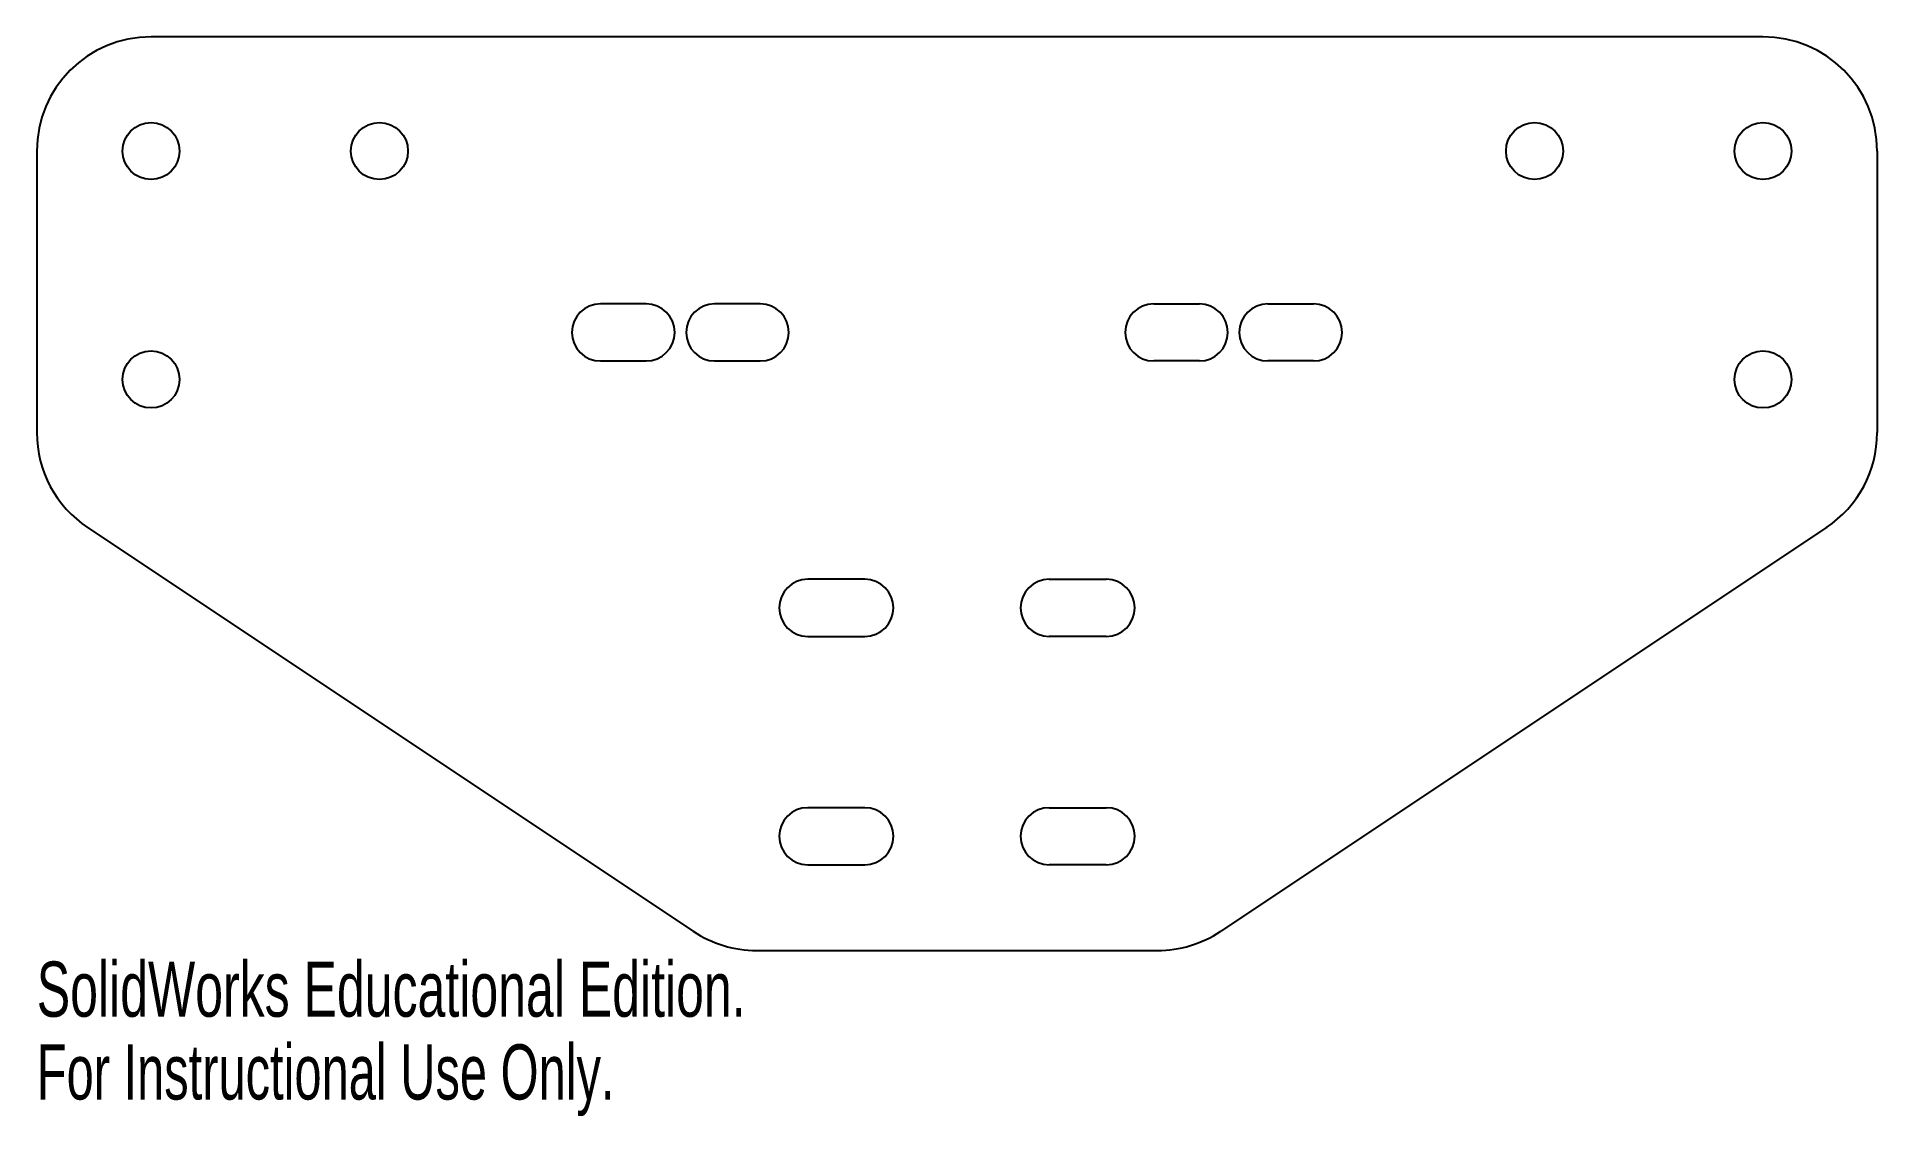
# Model space of a CAD drawing. Extents: x -10.2 to 5.9, y -8.2 to 1.3.
import ezdxf
from ezdxf.enums import TextEntityAlignment as Align

# ---------------------------------------------------------------- set-up
doc = ezdxf.new("R2010")
doc.units = 0
doc.layers.get('0').update_dxf_attribs({"linetype": 'CONTINUOUS'})

msp = doc.modelspace()

# ---------------------------------------------------------------- linework, layer by layer
at = {"color": 7, "linetype": 'CONTINUOUS'}
for p, q in [((4.885, 1.288), (-9.229, 1.288)), ((-10.229, 0.288), (-10.229, -2.177)), ((5.885, 0.288), (5.885, -2.177)), ((-4.894, -1.05), (-5.294, -1.05)), ((-3.894, -1.05), (-4.294, -1.05)), ((-0.45, -1.05), (-0.05, -1.05)), ((0.55, -1.05), (0.95, -1.05)), ((-5.294, -1.55), (-4.894, -1.55)), ((-4.294, -1.55), (-3.894, -1.55)), ((-0.05, -1.55), (-0.45, -1.55)), ((0.95, -1.55), (0.55, -1.55)), ((-9.784, -3.009), (-4.481, -6.544)), ((5.44, -3.009), (0.137, -6.544)), ((-2.979, -3.462), (-3.479, -3.462)), ((-1.365, -3.462), (-0.865, -3.462)), ((-3.479, -3.962), (-2.979, -3.962)), ((-0.865, -3.962), (-1.365, -3.962)), ((-2.979, -5.462), (-3.479, -5.462)), ((-1.365, -5.462), (-0.865, -5.462)), ((-3.479, -5.962), (-2.979, -5.962)), ((-0.865, -5.962), (-1.365, -5.962)), ((-3.926, -6.712), (-0.418, -6.712))]:
    msp.add_line(p, q, dxfattribs=at)
for centre in [(-9.229, 0.288), (-7.229, 0.288), (2.885, 0.288), (4.885, 0.288), (-9.229, -1.712), (4.885, -1.712)]:
    msp.add_circle(centre, 0.25, dxfattribs=at)
for centre, radius, start, end in [((-9.229, 0.288), 1, 90, 180), ((4.885, 0.288), 1, 0, 90), ((-5.294, -1.3), 0.25, 90, 270), ((-4.894, -1.3), 0.25, 270, 90), ((-4.294, -1.3), 0.25, 90, 270), ((-3.894, -1.3), 0.25, 270, 90), ((-0.45, -1.3), 0.25, 90, 270), ((-0.05, -1.3), 0.25, 270, 90), ((0.55, -1.3), 0.25, 90, 270), ((0.95, -1.3), 0.25, 270, 90), ((-9.229, -2.177), 1, 180, 236.3099), ((4.885, -2.177), 1, 303.6901, 0), ((-3.479, -3.712), 0.25, 90, 270), ((-2.979, -3.712), 0.25, 270, 90), ((-1.365, -3.712), 0.25, 90, 270), ((-0.865, -3.712), 0.25, 270, 90), ((-3.479, -5.712), 0.25, 90, 270), ((-2.979, -5.712), 0.25, 270, 90), ((-1.365, -5.712), 0.25, 90, 270), ((-0.865, -5.712), 0.25, 270, 90), ((-3.926, -5.712), 1, 236.3099, 270), ((-0.418, -5.712), 1, 270, 303.6901)]:
    msp.add_arc(centre, radius, start, end, dxfattribs=at)

# ---------------------------------------------------------------- texts
for s, width, p in [('SolidWorks Educational Edition.', 0.677419, (-10.229, -7.437)), ('For Instructional Use Only.', 0.661111, (-10.229, -8.162))]:
    msp.add_text(s, height=0.48336, dxfattribs=dict(at, width=width)).set_placement(p, align=Align.BOTTOM_LEFT)

doc.saveas('drawing.dxf')
